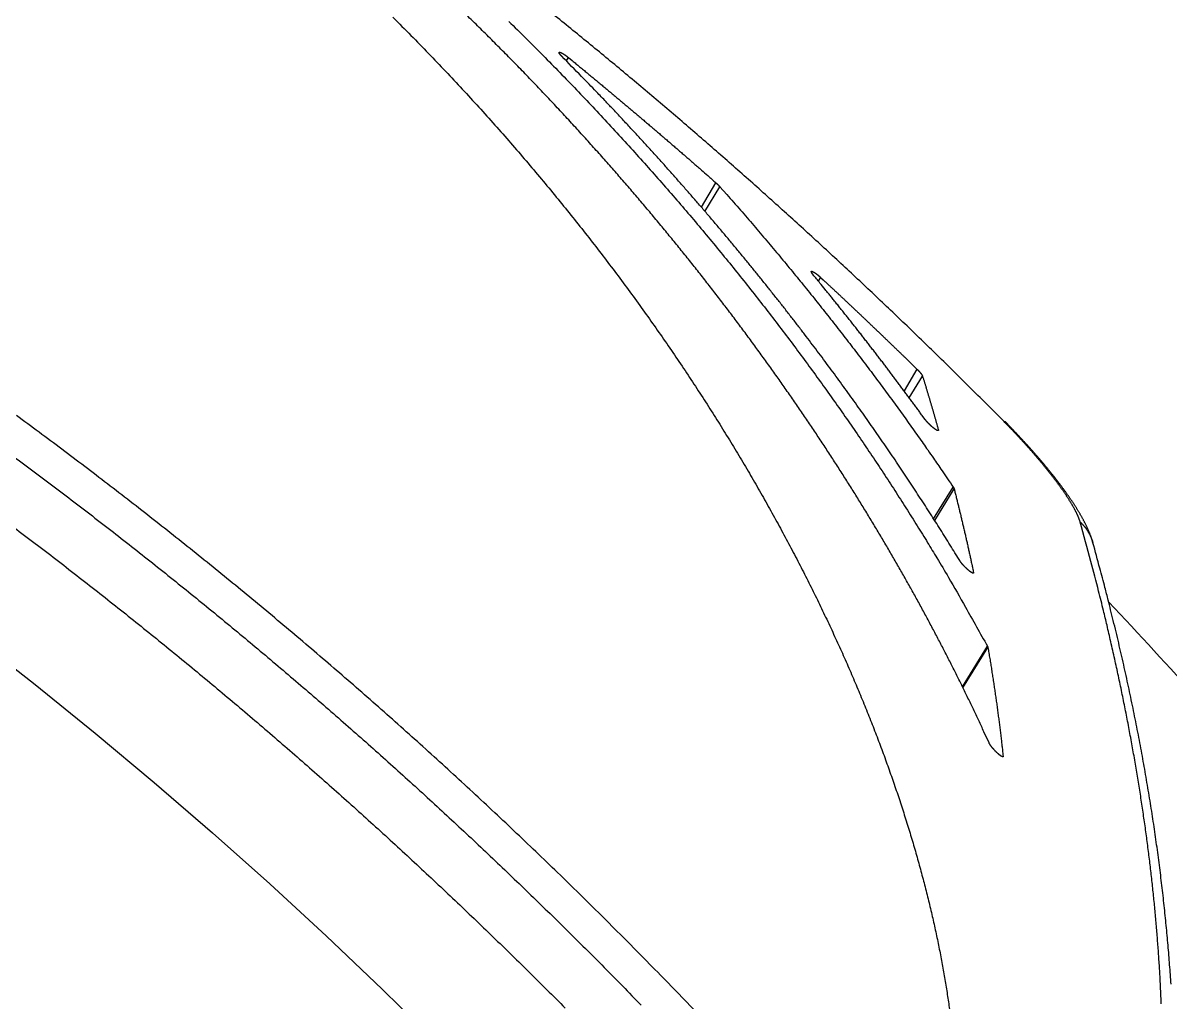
# Model space of a CAD drawing. Extents: x 527 to 614, y 487 to 635.
# Drawn here: x 549.319 to 553.939, y 521.311 to 525.257 of the extents above; entities that cross this region are included whole.
import ezdxf

# ---------------------------------------------------------------- set-up
doc = ezdxf.new("R2010")
doc.units = 0
doc.header["$MEASUREMENT"] = 0
doc.layers.add('1', color=4, linetype='Continuous')
doc.layers.add('204', color=7, linetype='Continuous')

# ---------------------------------------------------------------- blocks, each defined once
blk = doc.blocks.new('69')
at = {"layer": '204', "color": 4, "linetype": 'Continuous'}
for p, q in [((4.3073, 1.0157), (4.3155, 1.0294)), ((4.8511, 0.4264), (4.9098, 0.5247)), ((4.8654, 0.4098), (4.9259, 0.5089)), ((5.3223, 0.1286), (5.3312, 0.1435)), ((5.7193, -0.2261), (5.6671, -0.3133)), ((5.6879, -0.3414), (5.7418, -0.2543)), ((5.8036, -0.4739), (5.8055, -0.4709)), ((5.7865, -0.8292), (5.8651, -0.7012)), ((5.7906, -0.8356), (5.869, -0.7087)), ((5.9457, -1.0486), (5.9473, -1.046)), ((5.9025, -1.5057), (6.003, -1.3426)), ((5.9045, -1.5098), (6.005, -1.3474))]:
    blk.add_line(p, q, dxfattribs=at)
for points in [[(6.07, -0.4377), (6.0055, -0.3728, 0.001052), (5.9408, -0.3081, 0.001052), (5.8758, -0.2437, 0.001052), (5.8106, -0.1795, 0.001052), (5.7451, -0.1157, 0.001052), (5.6792, -0.0521, 0.001052), (5.6132, 0.0112, 0.001052), (5.5468, 0.0743, 0.001052), (5.4802, 0.1371, 0.001052), (5.4133, 0.1996, 0.001052), (5.3461, 0.2618, 0.001052), (5.2786, 0.3237, 0.001052), (5.2109, 0.3854, 0.001052), (5.143, 0.4468, 0.001053), (5.0747, 0.5079, 0.001053), (5.0062, 0.5687, 0.001053), (4.9375, 0.6292, 0.001053), (4.8684, 0.6894, 0.001054), (4.7991, 0.7494, 0.001054), (4.7296, 0.809, 0.001054), (4.6598, 0.8684, 0.001055), (4.5898, 0.9275, 0.001055), (4.5194, 0.9863, 0.001055), (4.4489, 1.0447, 0.001056), (4.3781, 1.1029, 0.001056), (4.307, 1.1608, 0.001057), (4.2357, 1.2184, 0.001057)], [(3.6086, 1.1917, -0.002636), (3.6812, 1.1187, -0.002594), (3.7518, 1.0462, -0.002586), (3.8207, 0.9741, -0.002545), (3.888, 0.9021, -0.002526), (3.9541, 0.8299, -0.002521), (4.0189, 0.7577, -0.002517), (4.0827, 0.6852, -0.002515), (4.1451, 0.6127, -0.002519), (4.2064, 0.5401, -0.002513), (4.2665, 0.4675, -0.002514), (4.3255, 0.3947, -0.002511), (4.3832, 0.322, -0.002514), (4.4398, 0.2492, -0.002511), (4.4951, 0.1765, -0.002514), (4.5494, 0.1037, -0.002512), (4.6024, 0.031, -0.002517), (4.6543, -0.0417, -0.002516), (4.7051, -0.1142, -0.002521), (4.7547, -0.1867, -0.002521), (4.8031, -0.2591, -0.002528), (4.8504, -0.3314, -0.002529), (4.8966, -0.4035, -0.002537), (4.9417, -0.4754, -0.002539), (4.9856, -0.5472, -0.002549), (5.0284, -0.6188, -0.002553), (5.0701, -0.6902, -0.002564), (5.1106, -0.7613, -0.002569), (5.1501, -0.8322, -0.002583), (5.1884, -0.9028, -0.00259), (5.2257, -0.9732, -0.002605), (5.2619, -1.0432, -0.002614), (5.2969, -1.1129, -0.002632), (5.3309, -1.1823, -0.002645), (5.3638, -1.2514, -0.002664), (5.3956, -1.32, -0.002676), (5.4264, -1.3883, -0.002703), (5.4561, -1.4562, -0.002724), (5.4847, -1.5237, -0.002758), (5.5124, -1.591, -0.002792), (5.5391, -1.6581, -0.002821), (5.5648, -1.7249, -0.00285), (5.5896, -1.7915, -0.002886), (5.6133, -1.8579, -0.002919), (5.6361, -1.9239, -0.002958), (5.6579, -1.9896, -0.002998), (5.6787, -2.055, -0.003043), (5.6986, -2.12, -0.003088), (5.7174, -2.1846, -0.00314), (5.7352, -2.2488, -0.003191), (5.752, -2.3127, -0.00325), (5.7679, -2.376, -0.003308), (5.7827, -2.439, -0.003374), (5.7965, -2.5014, -0.00344), (5.8092, -2.5634, -0.003514), (5.821, -2.6248, -0.003589), (5.8318, -2.6857, -0.003672), (5.8415, -2.7461, -0.003757), (5.8502, -2.8058, -0.00385)], [(6.0098, -1.7325), (5.9891, -1.6874, 0.001561), (5.9681, -1.6422, 0.001539), (5.9467, -1.5969, 0.001526), (5.9248, -1.5514, 0.001527), (5.9026, -1.5058, 0.001523), (5.88, -1.4602, 0.001519), (5.8569, -1.4144, 0.001513), (5.8335, -1.3685, 0.00151), (5.8096, -1.3225, 0.001506), (5.7854, -1.2764, 0.001503), (5.7607, -1.2302, 0.001498), (5.7357, -1.1839, 0.001496), (5.7102, -1.1375, 0.001492), (5.6843, -1.0911, 0.00149), (5.658, -1.0446, 0.001486), (5.6313, -0.998, 0.001485), (5.6042, -0.9513, 0.001481), (5.5766, -0.9045, 0.00148), (5.5487, -0.8577, 0.001477), (5.5203, -0.8108, 0.001476), (5.4915, -0.7639, 0.001473), (5.4624, -0.7169, 0.001472), (5.4327, -0.6699, 0.001469), (5.4027, -0.6228, 0.001469), (5.3722, -0.5757, 0.001466), (5.3414, -0.5285, 0.001466), (5.3101, -0.4813, 0.001463), (5.2783, -0.434, 0.001463), (5.2462, -0.3868, 0.001461), (5.2136, -0.3395, 0.001461), (5.1806, -0.2921, 0.001459), (5.1472, -0.2448, 0.00146), (5.1133, -0.1974, 0.001458), (5.079, -0.1501, 0.001458), (5.0443, -0.1027, 0.001457), (5.0091, -0.0553, 0.001458), (4.9735, -0.0079, 0.001456), (4.9375, 0.0395, 0.001456), (4.9011, 0.0868, 0.001456), (4.8642, 0.1342, 0.001457), (4.8268, 0.1816, 0.001455), (4.7891, 0.2289, 0.001453), (4.7509, 0.2762, 0.001457), (4.7121, 0.3236, 0.001459), (4.6727, 0.3712, 0.001457), (4.6327, 0.4191, 0.001471), (4.592, 0.4671, 0.001478), (4.5506, 0.5154, 0.001488), (4.5085, 0.5639, 0.001494), (4.4658, 0.6125, 0.001505), (4.4224, 0.6613, 0.00151), (4.3783, 0.7103, 0.001521), (4.3335, 0.7595, 0.001526), (4.288, 0.8088, 0.001537), (4.2418, 0.8582, 0.001542), (4.1949, 0.9078, 0.001552), (4.1473, 0.9575, 0.001557), (4.099, 1.0073, 0.001567), (4.0499, 1.0572, 0.001572), (4.0001, 1.1073, 0.001583), (3.9496, 1.1574, 0.001588), (3.8984, 1.2076, 0.001599)], [(4.0749, 1.1753, -0.002071), (4.1446, 1.1067, -0.002068), (4.2133, 1.0379, -0.002067), (4.2811, 0.9688, -0.002068), (4.348, 0.8997, -0.002064), (4.4138, 0.8303, -0.002064), (4.4788, 0.7608, -0.002061), (4.5428, 0.6911, -0.002061), (4.6059, 0.6213, -0.002058), (4.668, 0.5514, -0.002059), (4.7293, 0.4814, -0.002056), (4.7895, 0.4113, -0.002057), (4.8489, 0.3411, -0.002054), (4.9073, 0.2708, -0.002055), (4.9649, 0.2004, -0.002053), (5.0215, 0.13, -0.002055), (5.0772, 0.0596, -0.002053), (5.1319, -0.0109, -0.002054), (5.1858, -0.0815, -0.002052), (5.2387, -0.152, -0.002056), (5.2908, -0.2225, -0.002058), (5.342, -0.2931, -0.002056), (5.3922, -0.3636, -0.002043), (5.4416, -0.434, -0.002063), (5.4901, -0.5045, -0.002102), (5.5377, -0.575, -0.00205), (5.5843, -0.6452, -0.001922), (5.6298, -0.7149, -0.002113), (5.6751, -0.7856, -0.002505), (5.7203, -0.8579, -0.00193), (5.7623, -0.9256, -0.000709), (5.7998, -0.9869, -0.002686), (5.846, -1.0652, -0.004642), (5.9146, -1.1854, -0.002318), (6.003, -1.3426, -0.001248)], [(4.2885, 1.0347), (4.2879, 1.0353, -0.001613), (4.2873, 1.036, -0.001678), (4.2867, 1.0366, -0.001743), (4.2862, 1.0372, -0.001807), (4.2856, 1.0378, -0.001882), (4.2851, 1.0384, -0.001962), (4.2846, 1.0389, -0.002054), (4.284, 1.0395, -0.002151), (4.2836, 1.0401, -0.002263), (4.2831, 1.0406, -0.002382), (4.2826, 1.0411, -0.00252), (4.2822, 1.0417, -0.002669), (4.2818, 1.0422, -0.00284), (4.2814, 1.0427, -0.003026), (4.281, 1.0432, -0.003243), (4.2807, 1.0437, -0.00348), (4.2803, 1.0441, -0.003757), (4.28, 1.0446, -0.00406), (4.2797, 1.045, -0.004424), (4.2794, 1.0455, -0.00483), (4.2792, 1.0459, -0.0053), (4.2789, 1.0463, -0.005839), (4.2787, 1.0467, -0.006489), (4.2785, 1.0471, -0.007198), (4.2784, 1.0474, -0.00808), (4.2782, 1.0478, -0.009067), (4.2781, 1.0481, -0.010292), (4.278, 1.0484, -0.011698), (4.2779, 1.0487, -0.013452), (4.2778, 1.049, -0.015458), (4.2778, 1.0492, -0.017945), (4.2778, 1.0495, -0.020749), (4.2778, 1.0497, -0.024094), (4.2778, 1.0499, -0.027626), (4.2778, 1.0501, -0.031386), (4.2779, 1.0503, -0.034679), (4.278, 1.0505, -0.037153), (4.2781, 1.0506, -0.03812), (4.2782, 1.0507, -0.037428), (4.2784, 1.0508, -0.035324), (4.2786, 1.0509, -0.031884), (4.2788, 1.051, -0.028217), (4.279, 1.0511, -0.024535), (4.2792, 1.0511, -0.021186), (4.2795, 1.0511, -0.018181), (4.2798, 1.0511, -0.015728), (4.2801, 1.0511, -0.013588), (4.2804, 1.0511, -0.011857), (4.2808, 1.051, -0.010362), (4.2811, 1.0509, -0.009155), (4.2815, 1.0509, -0.008105), (4.2819, 1.0508, -0.00725), (4.2823, 1.0506, -0.006497), (4.2827, 1.0505, -0.005878), (4.2832, 1.0503, -0.005327), (4.2837, 1.0502, -0.00487), (4.2842, 1.05, -0.004457), (4.2847, 1.0498, -0.004112), (4.2852, 1.0496, -0.003797), (4.2857, 1.0493, -0.003531), (4.2863, 1.0491, -0.003286), (4.2868, 1.0488, -0.003078), (4.2874, 1.0485, -0.002884), (4.288, 1.0482, -0.002719), (4.2886, 1.0479, -0.002564), (4.2893, 1.0476, -0.002432), (4.2899, 1.0472, -0.002306), (4.2906, 1.0469, -0.002197), (4.2913, 1.0465, -0.002096), (4.2919, 1.0461, -0.002011), (4.2927, 1.0457, -0.001917), (4.2934, 1.0452, -0.001838), (4.2941, 1.0448, -0.00177), (4.2948, 1.0444, -0.0017), (4.2956, 1.0439, -0.001636), (4.2963, 1.0434, -0.001581), (4.2971, 1.0429, -0.00153), (4.2978, 1.0424, -0.001483), (4.2986, 1.0419, -0.001439), (4.2994, 1.0414, -0.0014), (4.3001, 1.0409, -0.001364), (4.3009, 1.0404, -0.001331), (4.3017, 1.0398, -0.001302), (4.3025, 1.0393, -0.001277), (4.3033, 1.0387, -0.001249), (4.3041, 1.0381, -0.00122), (4.3049, 1.0376, -0.001211), (4.3057, 1.037, -0.001218), (4.3065, 1.0364, -0.001167), (4.3074, 1.0358, -0.001078), (4.3082, 1.0352, -0.001178), (4.309, 1.0345, -0.001393), (4.3098, 1.0339, -0.001047), (4.3106, 1.0333, -0.000353), (4.3113, 1.0327, -0.001472), (4.3122, 1.032, -0.002523), (4.3137, 1.0309, -0.001226), (4.3155, 1.0294, -0.000646)], [(5.8914, -0.9976), (5.8724, -0.9665, 0.000919), (5.8531, -0.9353, 0.000902), (5.8336, -0.9039, 0.000897), (5.8139, -0.8724, 0.000906), (5.7939, -0.8408, 0.00091), (5.7737, -0.8091, 0.000912), (5.7532, -0.7773, 0.000913), (5.7325, -0.7454, 0.000917), (5.7116, -0.7133, 0.000919), (5.6904, -0.6812, 0.000922), (5.669, -0.6489, 0.000923), (5.6474, -0.6165, 0.000927), (5.6255, -0.5841, 0.000928), (5.6033, -0.5515, 0.000932), (5.5809, -0.5188, 0.000933), (5.5583, -0.486, 0.000936), (5.5354, -0.4532, 0.000937), (5.5123, -0.4202, 0.000941), (5.4889, -0.3872, 0.000942), (5.4652, -0.354, 0.000945), (5.4413, -0.3208, 0.000946), (5.4171, -0.2874, 0.000949), (5.3927, -0.254, 0.00095), (5.368, -0.2205, 0.000953), (5.3431, -0.1869, 0.000954), (5.3179, -0.1532, 0.000957), (5.2924, -0.1195, 0.000958), (5.2667, -0.0857, 0.000961), (5.2407, -0.0517, 0.000962), (5.2144, -0.0178, 0.000965), (5.1878, 0.0163, 0.000966), (5.161, 0.0504, 0.000969), (5.1339, 0.0847, 0.000969), (5.1066, 0.1189, 0.000972), (5.0789, 0.1533, 0.000973), (5.051, 0.1877, 0.000975), (5.0228, 0.2222, 0.000977), (4.9943, 0.2568, 0.000983), (4.9655, 0.2914, 0.000985), (4.9364, 0.3262, 0.00099), (4.907, 0.361, 0.000992), (4.8773, 0.3959, 0.000996), (4.8473, 0.4308, 0.000999), (4.817, 0.4659, 0.001005), (4.7863, 0.501, 0.001004), (4.7554, 0.5362, 0.001002), (4.7242, 0.5714, 0.001013), (4.6926, 0.6067, 0.001039), (4.6606, 0.6422, 0.001009), (4.6285, 0.6775, 0.000942), (4.5962, 0.7127, 0.001049), (4.5631, 0.7486, 0.001264), (4.5288, 0.7853, 0.000948), (4.4964, 0.8198, 0.000301), (4.467, 0.8511, 0.001365), (4.4285, 0.8913, 0.00236), (4.3681, 0.9534, 0.001137), (4.2885, 1.0347, 0.000594)], [(4.3155, 1.0294), (4.3306, 1.017, -0.000226), (4.3457, 1.0047, -0.000226), (4.3607, 0.9923, -0.000226), (4.3758, 0.9799, -0.000226), (4.3908, 0.9675, -0.000226), (4.4058, 0.955, -0.000226), (4.4209, 0.9426, -0.000226), (4.4359, 0.9302, -0.000226), (4.4509, 0.9177, -0.000226), (4.4658, 0.9052, -0.000226), (4.4808, 0.8927, -0.000226), (4.4958, 0.8802, -0.000226), (4.5107, 0.8677, -0.000226), (4.5256, 0.8552, -0.000226), (4.5406, 0.8426, -0.000226), (4.5555, 0.8301, -0.000226), (4.5704, 0.8175, -0.000226), (4.5853, 0.8049, -0.000226), (4.6001, 0.7923, -0.000226), (4.615, 0.7797, -0.000226), (4.6299, 0.7671, -0.000226), (4.6447, 0.7544, -0.000226), (4.6595, 0.7418, -0.000226), (4.6743, 0.7291, -0.000227), (4.6891, 0.7165, -0.000226), (4.7039, 0.7038, -0.000225), (4.7187, 0.6911, -0.000226), (4.7335, 0.6783, -0.000231), (4.7483, 0.6656, -0.000224), (4.763, 0.6529, -0.00021), (4.7776, 0.6402, -0.000231), (4.7925, 0.6273, -0.000276), (4.8076, 0.6142, -0.000209), (4.8219, 0.6018, -0.000072), (4.8347, 0.5906, -0.000295), (4.8512, 0.5761, -0.000508), (4.8766, 0.5539, -0.000248), (4.9098, 0.5247, -0.000132)], [(5.7895, -3.8929), (5.6254, -3.6981, 0.002969), (5.4598, -3.5062, 0.003016), (5.2927, -3.3172, 0.003026), (5.124, -3.1311, 0.002993), (4.954, -2.9479, 0.002976), (4.7826, -2.7676, 0.002963), (4.6099, -2.5903, 0.002953), (4.436, -2.4158, 0.002934), (4.261, -2.2443, 0.002923), (4.0848, -2.0757, 0.002905), (3.9076, -1.9101, 0.002893), (3.7294, -1.7473, 0.002874), (3.5502, -1.5874, 0.002864), (3.3702, -1.4304, 0.00285), (3.1894, -1.2763, 0.002832), (3.0079, -1.1251, 0.002798), (2.8257, -0.9769, 0.002808), (2.6426, -0.8313, 0.00284), (2.4587, -0.6884, 0.002755), (2.275, -0.5488, 0.00257), (2.0919, -0.4128, 0.002801)], [(2.0353, -0.5445, -0.001284), (2.1212, -0.6081, -0.001284), (2.2067, -0.6721, -0.001283), (2.292, -0.7366, -0.001283), (2.3768, -0.8015, -0.001283), (2.4614, -0.8668, -0.001283), (2.5456, -0.9326, -0.001283), (2.6295, -0.9988, -0.001283), (2.713, -1.0655, -0.001282), (2.7962, -1.1325, -0.001282), (2.879, -1.2, -0.001282), (2.9615, -1.2679, -0.001283), (3.0436, -1.3363, -0.001283), (3.1254, -1.4051, -0.001283), (3.2068, -1.4742, -0.001283), (3.2879, -1.5438, -0.001283), (3.3686, -1.6139, -0.001283), (3.4489, -1.6843, -0.001283), (3.5289, -1.7551, -0.001283), (3.6085, -1.8264, -0.001283), (3.6877, -1.898, -0.001282), (3.7665, -1.9701, -0.001282), (3.845, -2.0426, -0.001282), (3.9231, -2.1154, -0.001282), (4.0008, -2.1887, -0.001282), (4.0781, -2.2624, -0.001282), (4.1551, -2.3364, -0.001282), (4.2317, -2.4109, -0.001282), (4.3078, -2.4857, -0.001282), (4.3836, -2.5609, -0.001282), (4.459, -2.6366, -0.001282), (4.534, -2.7126, -0.001282), (4.6086, -2.789, -0.001282)], [(4.9098, 0.5247), (4.9103, 0.5243, -0.000656), (4.9107, 0.5239, -0.00066), (4.9112, 0.5235, -0.000662), (4.9116, 0.5231, -0.000662), (4.9121, 0.5227, -0.000663), (4.9125, 0.5223, -0.000665), (4.913, 0.5219, -0.000668), (4.9134, 0.5215, -0.00067), (4.9139, 0.5211, -0.000673), (4.9143, 0.5206, -0.000676), (4.9147, 0.5202, -0.000679), (4.9152, 0.5198, -0.000683), (4.9156, 0.5194, -0.000687), (4.916, 0.519, -0.000692), (4.9165, 0.5186, -0.000697), (4.9169, 0.5182, -0.000702), (4.9173, 0.5178, -0.000708), (4.9177, 0.5174, -0.000714), (4.9181, 0.517, -0.000721), (4.9185, 0.5166, -0.000728), (4.9189, 0.5162, -0.000736), (4.9193, 0.5158, -0.000744), (4.9197, 0.5154, -0.000753), (4.9201, 0.515, -0.000763), (4.9205, 0.5146, -0.000771), (4.9209, 0.5142, -0.000777), (4.9213, 0.5138, -0.000794), (4.9217, 0.5134, -0.000822), (4.9221, 0.5131, -0.000811), (4.9224, 0.5127, -0.000768), (4.9228, 0.5123, -0.000862), (4.9232, 0.5119, -0.001048), (4.9235, 0.5115, -0.00081), (4.9239, 0.5111, -0.000278), (4.9242, 0.5108, -0.00117), (4.9246, 0.5104, -0.002092), (4.9252, 0.5097, -0.001056), (4.9259, 0.5089, -0.000567)], [(4.9259, 0.5089), (4.9535, 0.4776, -0.000838), (4.9809, 0.4464, -0.000849), (5.0081, 0.4152, -0.000852), (5.035, 0.384, -0.000847), (5.0617, 0.3529, -0.000845), (5.0882, 0.3219, -0.000844), (5.1145, 0.2908, -0.000844), (5.1405, 0.2599, -0.000841), (5.1664, 0.2289, -0.000841), (5.192, 0.1981, -0.000838), (5.2174, 0.1672, -0.000838), (5.2426, 0.1364, -0.000835), (5.2676, 0.1057, -0.000835), (5.2924, 0.075, -0.000832), (5.3169, 0.0444, -0.000831), (5.3413, 0.0138, -0.000829), (5.3654, -0.0167, -0.000828), (5.3893, -0.0472, -0.000826), (5.413, -0.0776, -0.000825), (5.4366, -0.1079, -0.000822), (5.4599, -0.1382, -0.000821), (5.483, -0.1684, -0.000818), (5.5059, -0.1986, -0.000817), (5.5286, -0.2287, -0.000816), (5.5511, -0.2588, -0.000813), (5.5734, -0.2887, -0.000806), (5.5955, -0.3186, -0.000811), (5.6174, -0.3485, -0.000824), (5.6391, -0.3784, -0.0008), (5.6606, -0.408, -0.000748), (5.6818, -0.4374, -0.000819), (5.703, -0.4672, -0.000966), (5.7246, -0.4977, -0.000741), (5.7447, -0.5262, -0.000272), (5.7628, -0.5519, -0.001025), (5.7856, -0.5848, -0.001754), (5.8202, -0.6353, -0.000869), (5.8651, -0.7012, -0.000466)], [(2.0721, -0.8562, -0.001283), (2.1565, -0.92, -0.001283), (2.2406, -0.9843, -0.001282), (2.3244, -1.049, -0.001282), (2.4078, -1.1142, -0.001282), (2.4908, -1.1797, -0.001282), (2.5736, -1.2457, -0.001282), (2.6559, -1.3121, -0.001282), (2.738, -1.379, -0.001282), (2.8197, -1.4462, -0.001282), (2.901, -1.5139, -0.001282), (2.982, -1.582, -0.001282), (3.0626, -1.6505, -0.001282), (3.1429, -1.7194, -0.001282), (3.2228, -1.7888, -0.001283), (3.3024, -1.8585, -0.001283), (3.3816, -1.9287, -0.001282), (3.4604, -1.9992, -0.001282), (3.5389, -2.0702, -0.001282), (3.617, -2.1416, -0.001282), (3.6947, -2.2133, -0.001281), (3.7721, -2.2855, -0.001281), (3.849, -2.358, -0.001281), (3.9256, -2.431, -0.001281), (4.0019, -2.5043, -0.001281), (4.0777, -2.578, -0.001281), (4.1532, -2.6522, -0.001281), (4.2282, -2.7267, -0.001281), (4.3029, -2.8015, -0.001282)], [(5.3011, 0.1544), (5.3006, 0.155, -0.001859), (5.3001, 0.1556, -0.001947), (5.2996, 0.1562, -0.002042), (5.2992, 0.1568, -0.002139), (5.2988, 0.1573, -0.002253), (5.2983, 0.1579, -0.002374), (5.2979, 0.1584, -0.002513), (5.2976, 0.1589, -0.002663), (5.2972, 0.1595, -0.002836), (5.2969, 0.16, -0.003023), (5.2965, 0.1605, -0.00324), (5.2962, 0.1609, -0.003477), (5.2959, 0.1614, -0.003755), (5.2957, 0.1619, -0.00406), (5.2954, 0.1623, -0.00442), (5.2952, 0.1627, -0.00482), (5.2949, 0.1631, -0.005295), (5.2947, 0.1635, -0.005826), (5.2946, 0.1639, -0.006472), (5.2944, 0.1643, -0.007206), (5.2943, 0.1647, -0.008078), (5.2941, 0.165, -0.009094), (5.294, 0.1653, -0.010339), (5.294, 0.1656, -0.011726), (5.2939, 0.1659, -0.013469), (5.2938, 0.1662, -0.015434), (5.2938, 0.1664, -0.017861), (5.2938, 0.1667, -0.020584), (5.2938, 0.1669, -0.023819), (5.2939, 0.1671, -0.0272), (5.2939, 0.1673, -0.030787), (5.294, 0.1675, -0.033907), (5.2941, 0.1676, -0.03628), (5.2942, 0.1677, -0.037246), (5.2944, 0.1679, -0.036644), (5.2945, 0.168, -0.034674), (5.2947, 0.168, -0.031576), (5.2949, 0.1681, -0.02815), (5.2951, 0.1681, -0.024616), (5.2953, 0.1682, -0.021498), (5.2956, 0.1682, -0.018361), (5.2959, 0.1682, -0.015737), (5.2961, 0.1681, -0.013635), (5.2965, 0.1681, -0.011928), (5.2968, 0.168, -0.010453), (5.2971, 0.1679, -0.009254), (5.2975, 0.1679, -0.008208), (5.2978, 0.1677, -0.007344), (5.2982, 0.1676, -0.006586), (5.2986, 0.1675, -0.005956), (5.299, 0.1673, -0.005397), (5.2995, 0.1671, -0.004928), (5.2999, 0.1669, -0.004507), (5.3004, 0.1667, -0.004151), (5.3008, 0.1665, -0.003829), (5.3013, 0.1662, -0.003553), (5.3018, 0.166, -0.003302), (5.3023, 0.1657, -0.003085), (5.3029, 0.1654, -0.002887), (5.3034, 0.1651, -0.002714), (5.3039, 0.1648, -0.002555), (5.3045, 0.1645, -0.002416), (5.3051, 0.1641, -0.002287), (5.3057, 0.1638, -0.002174), (5.3062, 0.1634, -0.002068), (5.3068, 0.163, -0.001975), (5.3075, 0.1626, -0.001888), (5.3081, 0.1622, -0.001811), (5.3087, 0.1618, -0.001738), (5.3094, 0.1613, -0.001675), (5.31, 0.1609, -0.001614), (5.3107, 0.1604, -0.001561), (5.3113, 0.1599, -0.001509), (5.312, 0.1595, -0.001465), (5.3127, 0.159, -0.001422), (5.3134, 0.1584, -0.001385), (5.3141, 0.1579, -0.001348), (5.3148, 0.1574, -0.001317), (5.3155, 0.1568, -0.001286), (5.3162, 0.1563, -0.001261), (5.317, 0.1557, -0.001235), (5.3177, 0.1552, -0.001212), (5.3184, 0.1546, -0.001192), (5.3192, 0.154, -0.001178), (5.3199, 0.1534, -0.001158), (5.3207, 0.1527, -0.001142), (5.3214, 0.1521, -0.001143), (5.3222, 0.1515, -0.001151), (5.3229, 0.1509, -0.001106), (5.3237, 0.1502, -0.001025), (5.3244, 0.1496, -0.001125), (5.3252, 0.1489, -0.001334), (5.326, 0.1482, -0.001006), (5.3267, 0.1476, -0.00034), (5.3274, 0.147, -0.001419), (5.3282, 0.1463, -0.002446), (5.3295, 0.1451, -0.001194), (5.3312, 0.1435, -0.000631)], [(5.751, -0.4276), (5.7406, -0.4133, 0.000379), (5.7302, -0.399, 0.000377), (5.7198, -0.3847, 0.000376), (5.7093, -0.3704, 0.000377), (5.6987, -0.356, 0.000378), (5.6881, -0.3417, 0.000378), (5.6775, -0.3273, 0.000378), (5.6668, -0.3129, 0.000379), (5.6561, -0.2985, 0.000379), (5.6453, -0.2841, 0.00038), (5.6345, -0.2697, 0.00038), (5.6237, -0.2552, 0.000381), (5.6128, -0.2407, 0.000381), (5.6018, -0.2263, 0.000382), (5.5908, -0.2118, 0.000382), (5.5798, -0.1973, 0.000383), (5.5687, -0.1828, 0.000383), (5.5576, -0.1682, 0.000383), (5.5464, -0.1537, 0.000384), (5.5352, -0.1392, 0.000384), (5.5239, -0.1246, 0.000385), (5.5126, -0.11, 0.000385), (5.5012, -0.0954, 0.000385), (5.4898, -0.0808, 0.000387), (5.4784, -0.0662, 0.000386), (5.4669, -0.0516, 0.000384), (5.4554, -0.0369, 0.000388), (5.4438, -0.0223, 0.000396), (5.4321, -0.0076, 0.000385), (5.4205, 0.0071, 0.000359), (5.4088, 0.0216, 0.000398), (5.397, 0.0364, 0.000476), (5.3847, 0.0516, 0.00036), (5.3733, 0.0659, 0.00012), (5.3629, 0.0788, 0.000512), (5.3494, 0.0953, 0.000882), (5.3285, 0.1209, 0.000429), (5.3011, 0.1544, 0.000226)], [(5.3312, 0.1435), (5.341, 0.1344, -0.000165), (5.3508, 0.1253, -0.000165), (5.3607, 0.1162, -0.000165), (5.3705, 0.107, -0.000165), (5.3803, 0.0979, -0.000165), (5.3901, 0.0887, -0.000165), (5.3999, 0.0796, -0.000165), (5.4096, 0.0704, -0.000165), (5.4194, 0.0612, -0.000165), (5.4292, 0.052, -0.000165), (5.4389, 0.0429, -0.000165), (5.4487, 0.0337, -0.000165), (5.4585, 0.0245, -0.000165), (5.4682, 0.0153, -0.000165), (5.4779, 0.0061, -0.000165), (5.4877, -0.0031, -0.000165), (5.4974, -0.0124, -0.000165), (5.5071, -0.0216, -0.000165), (5.5168, -0.0308, -0.000165), (5.5265, -0.0401, -0.000165), (5.5362, -0.0493, -0.000165), (5.5459, -0.0586, -0.000165), (5.5556, -0.0678, -0.000165), (5.5653, -0.0771, -0.000165), (5.575, -0.0864, -0.000165), (5.5846, -0.0956, -0.000164), (5.5943, -0.1049, -0.000165), (5.6039, -0.1142, -0.000168), (5.6136, -0.1235, -0.000163), (5.6232, -0.1328, -0.000153), (5.6328, -0.142, -0.000168), (5.6425, -0.1514, -0.000201), (5.6524, -0.161, -0.000152), (5.6617, -0.1701, -0.000052), (5.6701, -0.1782, -0.000215), (5.6809, -0.1887, -0.000369), (5.6975, -0.2049, -0.000181), (5.7193, -0.2261, -0.000096)], [(5.7193, -0.2261), (5.7199, -0.2267, -0.000832), (5.7204, -0.2273, -0.000838), (5.721, -0.2278, -0.000843), (5.7216, -0.2284, -0.000846), (5.7221, -0.229, -0.000852), (5.7227, -0.2295, -0.000858), (5.7232, -0.2301, -0.000865), (5.7238, -0.2306, -0.000872), (5.7243, -0.2312, -0.000881), (5.7249, -0.2318, -0.00089), (5.7254, -0.2323, -0.000901), (5.7259, -0.2329, -0.000912), (5.7264, -0.2335, -0.000924), (5.7269, -0.234, -0.000937), (5.7275, -0.2346, -0.000952), (5.728, -0.2351, -0.000967), (5.7285, -0.2357, -0.000984), (5.729, -0.2362, -0.001002), (5.7294, -0.2368, -0.001022), (5.7299, -0.2373, -0.001042), (5.7304, -0.2378, -0.001065), (5.7309, -0.2384, -0.001089), (5.7313, -0.2389, -0.001114), (5.7318, -0.2394, -0.001142), (5.7322, -0.24, -0.001171), (5.7327, -0.2405, -0.001202), (5.7331, -0.241, -0.001236), (5.7335, -0.2415, -0.001273), (5.7339, -0.242, -0.001309), (5.7343, -0.2425, -0.001348), (5.7347, -0.243, -0.001393), (5.7351, -0.2435, -0.001434), (5.7355, -0.244, -0.001482), (5.7359, -0.2445, -0.001532), (5.7362, -0.245, -0.001588), (5.7366, -0.2454, -0.001646), (5.7369, -0.2459, -0.001711), (5.7372, -0.2464, -0.001778), (5.7376, -0.2468, -0.001854), (5.7379, -0.2472, -0.001934), (5.7382, -0.2477, -0.002023), (5.7385, -0.2481, -0.002115), (5.7387, -0.2485, -0.002223), (5.739, -0.2489, -0.002339), (5.7393, -0.2493, -0.00246), (5.7395, -0.2497, -0.002578), (5.7397, -0.2501, -0.002753), (5.74, -0.2505, -0.002977), (5.7402, -0.2509, -0.00308), (5.7404, -0.2512, -0.00305), (5.7406, -0.2516, -0.003592), (5.7407, -0.2519, -0.004629), (5.7409, -0.2522, -0.003808), (5.7411, -0.2526, -0.001341), (5.7412, -0.2528, -0.005881), (5.7414, -0.2532, -0.011863), (5.7415, -0.2537, -0.006691), (5.7418, -0.2543, -0.003786)], [(5.7418, -0.2543), (5.7435, -0.2598, -0.00018), (5.7452, -0.2653, -0.00018), (5.7468, -0.2707, -0.00018), (5.7485, -0.2762, -0.00018), (5.7502, -0.2817, -0.00018), (5.7519, -0.2871, -0.000181), (5.7535, -0.2926, -0.000181), (5.7552, -0.298, -0.000181), (5.7568, -0.3035, -0.000181), (5.7585, -0.3089, -0.000181), (5.7601, -0.3144, -0.000181), (5.7618, -0.3198, -0.000181), (5.7634, -0.3253, -0.000182), (5.765, -0.3307, -0.000182), (5.7666, -0.3361, -0.000182), (5.7683, -0.3416, -0.000182), (5.7699, -0.347, -0.000182), (5.7715, -0.3524, -0.000182), (5.7731, -0.3578, -0.000183), (5.7747, -0.3633, -0.000183), (5.7763, -0.3687, -0.000183), (5.7778, -0.3741, -0.000183), (5.7794, -0.3795, -0.000183), (5.781, -0.3849, -0.000184), (5.7826, -0.3903, -0.000183), (5.7841, -0.3957, -0.000182), (5.7857, -0.4011, -0.000184), (5.7872, -0.4065, -0.000188), (5.7888, -0.4119, -0.000183), (5.7903, -0.4173, -0.000171), (5.7919, -0.4226, -0.000189), (5.7934, -0.428, -0.000225), (5.795, -0.4336, -0.000171), (5.7964, -0.4388, -0.000059), (5.7978, -0.4435, -0.000242), (5.7995, -0.4495, -0.000416), (5.8021, -0.4588, -0.000204), (5.8055, -0.471, -0.000108)], [(5.8055, -0.471), (5.8055, -0.4713, -0.011692), (5.8056, -0.4716, -0.013515), (5.8057, -0.4719, -0.015736), (5.8057, -0.4722, -0.018224), (5.8057, -0.4724, -0.021324), (5.8057, -0.4727, -0.024769), (5.8056, -0.4729, -0.028742), (5.8055, -0.4731, -0.032647), (5.8054, -0.4733, -0.036315), (5.8053, -0.4734, -0.038796), (5.8052, -0.4735, -0.039677), (5.8051, -0.4737, -0.038662), (5.8049, -0.4738, -0.035941), (5.8047, -0.4738, -0.03236), (5.8045, -0.4739, -0.028278), (5.8042, -0.4739, -0.024505), (5.804, -0.4739, -0.020946), (5.8037, -0.4739, -0.018008), (5.8034, -0.4739, -0.015442), (5.8031, -0.4738, -0.013402), (5.8027, -0.4737, -0.011572), (5.8024, -0.4736, -0.010145), (5.802, -0.4735, -0.008914), (5.8016, -0.4734, -0.007882), (5.8012, -0.4732, -0.006997), (5.8007, -0.473, -0.006279), (5.8003, -0.4728, -0.005648), (5.7998, -0.4726, -0.005125), (5.7993, -0.4723, -0.004661), (5.7988, -0.4721, -0.004274), (5.7983, -0.4718, -0.003925), (5.7977, -0.4715, -0.003631), (5.7972, -0.4712, -0.003364), (5.7966, -0.4708, -0.003138), (5.796, -0.4705, -0.002929), (5.7954, -0.4701, -0.00275), (5.7948, -0.4697, -0.002587), (5.7942, -0.4693, -0.002449), (5.7935, -0.4688, -0.002311), (5.7929, -0.4684, -0.002193), (5.7922, -0.4679, -0.002082), (5.7915, -0.4674, -0.00198), (5.7909, -0.4669, -0.001891), (5.7902, -0.4664, -0.001809), (5.7895, -0.4659, -0.001733), (5.7887, -0.4654, -0.001667), (5.788, -0.4648, -0.001605), (5.7873, -0.4643, -0.001549), (5.7866, -0.4637, -0.001497), (5.7858, -0.4631, -0.001451), (5.7851, -0.4625, -0.001408), (5.7843, -0.4619, -0.00137), (5.7836, -0.4612, -0.001335), (5.7828, -0.4606, -0.001303), (5.782, -0.46, -0.001274), (5.7813, -0.4593, -0.001248), (5.7805, -0.4586, -0.001225), (5.7797, -0.458, -0.001204), (5.7789, -0.4573, -0.001185), (5.7781, -0.4566, -0.001169), (5.7774, -0.4559, -0.001154), (5.7766, -0.4552, -0.001142), (5.7758, -0.4545, -0.001132), (5.775, -0.4537, -0.001124), (5.7742, -0.453, -0.001116), (5.7734, -0.4523, -0.001111), (5.7726, -0.4515, -0.001108), (5.7718, -0.4508, -0.001109), (5.771, -0.45, -0.001104), (5.7703, -0.4492, -0.001102), (5.7695, -0.4485, -0.001105), (5.7687, -0.4477, -0.001105), (5.7679, -0.447, -0.001109), (5.7672, -0.4462, -0.001114), (5.7664, -0.4454, -0.001121), (5.7657, -0.4447, -0.001129), (5.765, -0.4439, -0.00114), (5.7642, -0.4431, -0.001151), (5.7635, -0.4424, -0.001165), (5.7628, -0.4416, -0.001181), (5.7621, -0.4409, -0.001199), (5.7614, -0.4401, -0.001218), (5.7607, -0.4394, -0.001242), (5.7601, -0.4387, -0.001269), (5.7594, -0.4379, -0.001294), (5.7587, -0.4372, -0.001316), (5.7581, -0.4365, -0.001361), (5.7575, -0.4357, -0.001427), (5.7569, -0.435, -0.001428), (5.7563, -0.4343, -0.001371), (5.7557, -0.4336, -0.001563), (5.7551, -0.4329, -0.001941), (5.7545, -0.4322, -0.00153), (5.754, -0.4315, -0.00052), (5.7535, -0.4309, -0.002271), (5.7529, -0.4302, -0.004255), (5.7521, -0.4291, -0.002232), (5.751, -0.4276, -0.001218)], [(6.07, -0.4377), (6.0702, -0.4376, -0.003201), (6.0703, -0.4376, -0.003351), (6.0705, -0.4375, -0.003539), (6.0707, -0.4374, -0.00376), (6.0709, -0.4374, -0.004), (6.0711, -0.4373, -0.004247), (6.0713, -0.4373, -0.004526), (6.0714, -0.4372, -0.004823), (6.0716, -0.4372, -0.005155), (6.0718, -0.4372, -0.005509), (6.0719, -0.4371, -0.005903), (6.0721, -0.4371, -0.006321), (6.0722, -0.4371, -0.006797), (6.0724, -0.4371, -0.007313), (6.0725, -0.4371, -0.007856), (6.0727, -0.4371, -0.008394), (6.0728, -0.4371, -0.009129), (6.0729, -0.4371, -0.010039), (6.073, -0.4371, -0.010517), (6.0732, -0.4371, -0.010506), (6.0733, -0.4371, -0.012462), (6.0734, -0.4372, -0.016101), (6.0735, -0.4372, -0.013113), (6.0736, -0.4372, -0.004518), (6.0737, -0.4372, -0.019976), (6.0738, -0.4373, -0.038008), (6.0739, -0.4374, -0.019624), (6.0741, -0.4375, -0.010529)], [(6.3766, -0.8422), (6.376, -0.84, 0.004377), (6.3752, -0.8376, 0.004141), (6.3744, -0.8353, 0.003907), (6.3736, -0.8328, 0.003694), (6.3727, -0.8303, 0.003494), (6.3717, -0.8278, 0.003317), (6.3707, -0.8252, 0.003147), (6.3697, -0.8226, 0.002996), (6.3685, -0.8199, 0.002851), (6.3673, -0.8171, 0.002722), (6.3661, -0.8143, 0.002598), (6.3648, -0.8115, 0.002488), (6.3634, -0.8086, 0.00238), (6.362, -0.8057, 0.002285), (6.3605, -0.8027, 0.002192), (6.359, -0.7996, 0.002109), (6.3574, -0.7966, 0.002028), (6.3558, -0.7934, 0.001955), (6.3541, -0.7903, 0.001884), (6.3523, -0.787, 0.001821), (6.3505, -0.7838, 0.001758), (6.3487, -0.7805, 0.001702), (6.3467, -0.7771, 0.001648), (6.3448, -0.7737, 0.001599), (6.3427, -0.7703, 0.001548), (6.3407, -0.7668, 0.001499), (6.3385, -0.7633, 0.001451), (6.3364, -0.7597, 0.001407), (6.3341, -0.7561, 0.001364), (6.3318, -0.7525, 0.001325), (6.3295, -0.7488, 0.001287), (6.3271, -0.7451, 0.001253), (6.3247, -0.7413, 0.001219), (6.3222, -0.7375, 0.001188), (6.3196, -0.7337, 0.001158), (6.317, -0.7299, 0.00113), (6.3144, -0.726, 0.001103), (6.3117, -0.722, 0.001079), (6.309, -0.7181, 0.001054), (6.3062, -0.7141, 0.001032), (6.3034, -0.71, 0.00101), (6.3005, -0.706, 0.00099), (6.2976, -0.7019, 0.000971), (6.2946, -0.6977, 0.000953), (6.2916, -0.6936, 0.000935), (6.2885, -0.6894, 0.000919), (6.2854, -0.6852, 0.000903), (6.2823, -0.6809, 0.000888), (6.2791, -0.6767, 0.000874), (6.2758, -0.6724, 0.000861), (6.2725, -0.668, 0.000847), (6.2692, -0.6637, 0.000833), (6.2659, -0.6593, 0.000818), (6.2624, -0.6549, 0.000805), (6.259, -0.6505, 0.000792), (6.2555, -0.6461, 0.00078), (6.252, -0.6416, 0.000768), (6.2484, -0.6371, 0.000757), (6.2448, -0.6326, 0.000746), (6.2412, -0.6281, 0.000736), (6.2375, -0.6235, 0.000727), (6.2337, -0.6189, 0.000718), (6.23, -0.6143, 0.000709), (6.2262, -0.6097, 0.000701), (6.2224, -0.6051, 0.000694), (6.2185, -0.6005, 0.000687), (6.2146, -0.5958, 0.00068), (6.2107, -0.5911, 0.000674), (6.2067, -0.5865, 0.000667), (6.2027, -0.5818, 0.000662), (6.1987, -0.5771, 0.000656), (6.1946, -0.5723, 0.000652), (6.1905, -0.5676, 0.000647), (6.1864, -0.5628, 0.000643), (6.1822, -0.5581, 0.000638), (6.178, -0.5533, 0.000634), (6.1738, -0.5486, 0.000628), (6.1695, -0.5438, 0.000623), (6.1653, -0.539, 0.000617), (6.161, -0.5342, 0.000613), (6.1566, -0.5294, 0.000608), (6.1523, -0.5246, 0.000603), (6.1479, -0.5197, 0.0006), (6.1435, -0.5149, 0.000597), (6.139, -0.5101, 0.000592), (6.1346, -0.5053, 0.000585), (6.1301, -0.5004, 0.000588), (6.1256, -0.4956, 0.000597), (6.1211, -0.4908, 0.000577), (6.1165, -0.4859, 0.000537), (6.112, -0.4811, 0.000591), (6.1074, -0.4763, 0.000703), (6.1026, -0.4713, 0.000531), (6.0981, -0.4666, 0.000181), (6.094, -0.4624, 0.000749), (6.0888, -0.457, 0.001286), (6.0806, -0.4486, 0.000626), (6.07, -0.4377, 0.000331)], [(6.4281, -0.9259), (6.4268, -0.9215, 0.003232), (6.4255, -0.9171, 0.003365), (6.4241, -0.9127, 0.003342), (6.4227, -0.9084, 0.003125), (6.4212, -0.9042, 0.002999), (6.4197, -0.9, 0.002922), (6.4182, -0.8958, 0.002827), (6.4166, -0.8917, 0.002681), (6.415, -0.8876, 0.002568), (6.4133, -0.8835, 0.002458), (6.4116, -0.8794, 0.002385), (6.4099, -0.8754, 0.002331), (6.4081, -0.8714, 0.002275), (6.4063, -0.8673, 0.002203), (6.4045, -0.8634, 0.002136), (6.4026, -0.8594, 0.002059), (6.4007, -0.8554, 0.001988), (6.3987, -0.8514, 0.001906), (6.3968, -0.8474, 0.001849), (6.3947, -0.8435, 0.001806), (6.3927, -0.8395, 0.001766), (6.3906, -0.8355, 0.001723), (6.3884, -0.8316, 0.001681), (6.3863, -0.8276, 0.001635), (6.3841, -0.8236, 0.001591), (6.3818, -0.8196, 0.001544), (6.3796, -0.8156, 0.001498), (6.3772, -0.8116, 0.00145), (6.3749, -0.8076, 0.001404), (6.3725, -0.8035, 0.001355), (6.3701, -0.7995, 0.001308), (6.3676, -0.7954, 0.001257), (6.3651, -0.7914, 0.001221), (6.3626, -0.7873, 0.001196), (6.36, -0.7832, 0.001174), (6.3574, -0.779, 0.001154), (6.3547, -0.7749, 0.001134), (6.352, -0.7707, 0.001113), (6.3493, -0.7666, 0.001094), (6.3466, -0.7624, 0.001074), (6.3438, -0.7582, 0.001055), (6.3409, -0.7539, 0.001037), (6.3381, -0.7497, 0.001019), (6.3351, -0.7454, 0.001001), (6.3322, -0.7412, 0.000984), (6.3292, -0.7369, 0.000967), (6.3262, -0.7326, 0.00095), (6.3232, -0.7283, 0.000934), (6.3201, -0.7239, 0.000918), (6.3169, -0.7196, 0.000902), (6.3138, -0.7152, 0.000887), (6.3106, -0.7108, 0.000871), (6.3074, -0.7064, 0.000857), (6.3041, -0.702, 0.000842), (6.3008, -0.6975, 0.000828), (6.2975, -0.6931, 0.000814), (6.2941, -0.6886, 0.0008), (6.2907, -0.6841, 0.000787), (6.2872, -0.6796, 0.000774), (6.2838, -0.6751, 0.000761), (6.2803, -0.6706, 0.000748), (6.2767, -0.666, 0.000737), (6.2731, -0.6615, 0.000726), (6.2695, -0.6569, 0.000717), (6.2659, -0.6523, 0.000708), (6.2622, -0.6477, 0.0007), (6.2585, -0.6431, 0.000691), (6.2548, -0.6384, 0.000684), (6.251, -0.6338, 0.000676), (6.2472, -0.6291, 0.000669), (6.2434, -0.6244, 0.000661), (6.2395, -0.6197, 0.000655), (6.2356, -0.6151, 0.000648), (6.2317, -0.6103, 0.000642), (6.2277, -0.6056, 0.000636), (6.2237, -0.6009, 0.00063), (6.2197, -0.5962, 0.000625), (6.2157, -0.5914, 0.00062), (6.2116, -0.5867, 0.000615), (6.2075, -0.5819, 0.00061), (6.2034, -0.5771, 0.000605), (6.1993, -0.5723, 0.000601), (6.1951, -0.5676, 0.000597), (6.1909, -0.5628, 0.000593), (6.1867, -0.558, 0.000589), (6.1824, -0.5532, 0.000586), (6.1782, -0.5484, 0.000583), (6.1739, -0.5435, 0.000579), (6.1695, -0.5387, 0.000576), (6.1652, -0.5339, 0.000574), (6.1608, -0.5291, 0.000571), (6.1564, -0.5243, 0.000568), (6.152, -0.5194, 0.000567), (6.1476, -0.5146, 0.000566), (6.1432, -0.5098, 0.000562), (6.1387, -0.505, 0.000557), (6.1342, -0.5001, 0.00056), (6.1297, -0.4953, 0.00057), (6.1251, -0.4905, 0.000553), (6.1206, -0.4856, 0.000515), (6.1161, -0.4809, 0.000568), (6.1114, -0.476, 0.000676), (6.1067, -0.471, 0.000512), (6.1022, -0.4664, 0.000173), (6.0981, -0.4621, 0.000723), (6.0929, -0.4567, 0.001243), (6.0848, -0.4484, 0.000606), (6.0741, -0.4375, 0.00032)], [(5.8651, -0.7012), (5.8653, -0.7014, -0.001033), (5.8654, -0.7017, -0.001059), (5.8656, -0.7019, -0.001085), (5.8657, -0.7021, -0.001111), (5.8659, -0.7024, -0.001139), (5.866, -0.7026, -0.001168), (5.8661, -0.7028, -0.001199), (5.8663, -0.703, -0.001231), (5.8664, -0.7033, -0.001265), (5.8666, -0.7035, -0.0013), (5.8667, -0.7037, -0.001338), (5.8668, -0.7039, -0.001377), (5.8669, -0.7041, -0.001419), (5.867, -0.7043, -0.001461), (5.8672, -0.7045, -0.001508), (5.8673, -0.7047, -0.001556), (5.8674, -0.7049, -0.001608), (5.8675, -0.7051, -0.001661), (5.8676, -0.7053, -0.00172), (5.8677, -0.7055, -0.001779), (5.8678, -0.7057, -0.001844), (5.8679, -0.7059, -0.00191), (5.868, -0.706, -0.001985), (5.8681, -0.7062, -0.002064), (5.8682, -0.7064, -0.002143), (5.8682, -0.7066, -0.002214), (5.8683, -0.7067, -0.002327), (5.8684, -0.7069, -0.002475), (5.8685, -0.7071, -0.002513), (5.8685, -0.7072, -0.002443), (5.8686, -0.7074, -0.002818), (5.8687, -0.7076, -0.003537), (5.8687, -0.7077, -0.00283), (5.8688, -0.7079, -0.000989), (5.8688, -0.708, -0.00423), (5.8689, -0.7082, -0.008029), (5.869, -0.7084, -0.004281), (5.869, -0.7087, -0.00236)], [(5.869, -0.7087), (5.8712, -0.7173, -0.000242), (5.8734, -0.7258, -0.000242), (5.8755, -0.7344, -0.000243), (5.8776, -0.7429, -0.000243), (5.8797, -0.7514, -0.000243), (5.8818, -0.76, -0.000243), (5.8839, -0.7685, -0.000244), (5.886, -0.777, -0.000244), (5.8881, -0.7855, -0.000244), (5.8902, -0.794, -0.000245), (5.8922, -0.8025, -0.000245), (5.8943, -0.811, -0.000245), (5.8963, -0.8194, -0.000245), (5.8983, -0.8279, -0.000246), (5.9003, -0.8364, -0.000246), (5.9023, -0.8448, -0.000246), (5.9043, -0.8533, -0.000247), (5.9063, -0.8617, -0.000247), (5.9083, -0.8702, -0.000247), (5.9103, -0.8786, -0.000248), (5.9122, -0.887, -0.000248), (5.9141, -0.8955, -0.000248), (5.9161, -0.9039, -0.000249), (5.918, -0.9123, -0.000249), (5.9199, -0.9207, -0.000249), (5.9218, -0.9291, -0.000248), (5.9237, -0.9375, -0.00025), (5.9256, -0.9459, -0.000256), (5.9275, -0.9543, -0.000249), (5.9293, -0.9626, -0.000233), (5.9311, -0.9709, -0.000257), (5.933, -0.9793, -0.000307), (5.9349, -0.9879, -0.000233), (5.9366, -0.996, -0.00008), (5.9382, -1.0033, -0.000329), (5.9403, -1.0127, -0.000568), (5.9433, -1.0271, -0.000278), (5.9473, -1.046, -0.000148)], [(6.7034, -2.783, 0.002302), (6.7008, -2.7245, 0.002271), (6.6978, -2.6655, 0.002245), (6.6941, -2.606, 0.002216), (6.6899, -2.5461, 0.002191), (6.6851, -2.4857, 0.002164), (6.6798, -2.4249, 0.00214), (6.6739, -2.3636, 0.002114), (6.6674, -2.3019, 0.002092), (6.6604, -2.2398, 0.002068), (6.6528, -2.1772, 0.002047), (6.6446, -2.1142, 0.002024), (6.6358, -2.0508, 0.002003), (6.6265, -1.987, 0.001983), (6.6165, -1.9227, 0.001969), (6.606, -1.858, 0.001944), (6.5949, -1.793, 0.001915), (6.5832, -1.7275, 0.001914), (6.5709, -1.6616, 0.001938), (6.558, -1.5952, 0.001863), (6.5446, -1.5287, 0.001724), (6.5307, -1.4623, 0.001892), (6.5158, -1.3943, 0.002244), (6.5, -1.3244, 0.001676), (6.4847, -1.2584, 0.000551), (6.4706, -1.1987, 0.002363), (6.4511, -1.1211, 0.004007), (6.4193, -1.0006, 0.001917), (6.3766, -0.8422, 0.001002)], [(6.3766, -0.8422), (6.3789, -0.8444, -0.004344), (6.3812, -0.8466, -0.004279), (6.3834, -0.8489, -0.004269), (6.3857, -0.8512, -0.004331), (6.3878, -0.8535, -0.004365), (6.39, -0.8559, -0.004392), (6.3921, -0.8583, -0.004414), (6.3942, -0.8608, -0.004448), (6.3962, -0.8634, -0.004472), (6.3982, -0.866, -0.004503), (6.4002, -0.8686, -0.004524), (6.4021, -0.8713, -0.004551), (6.404, -0.874, -0.004575), (6.4058, -0.8768, -0.004611), (6.4076, -0.8796, -0.004618), (6.4094, -0.8824, -0.004614), (6.411, -0.8853, -0.004673), (6.4127, -0.8882, -0.004795), (6.4143, -0.8912, -0.00467), (6.4158, -0.8942, -0.004372), (6.4173, -0.8972, -0.004853), (6.4187, -0.9003, -0.005824), (6.4201, -0.9035, -0.004411), (6.4214, -0.9065, -0.001476), (6.4226, -0.9093, -0.006282), (6.4239, -0.9129, -0.010862), (6.4257, -0.9185, -0.005292), (6.4281, -0.9259, -0.002789)], [(6.7425, -2.7048, 0.001409), (6.7399, -2.6658, 0.001397), (6.737, -2.6266, 0.001386), (6.7339, -2.5871, 0.001375), (6.7306, -2.5476, 0.001365), (6.7271, -2.5078, 0.001354), (6.7233, -2.4679, 0.001344), (6.7193, -2.4278, 0.001333), (6.7151, -2.3875, 0.001323), (6.7106, -2.3471, 0.001313), (6.7059, -2.3065, 0.001303), (6.7009, -2.2657, 0.001293), (6.6958, -2.2248, 0.001284), (6.6903, -2.1837, 0.001274), (6.6847, -2.1425, 0.001265), (6.6788, -2.101, 0.001256), (6.6727, -2.0595, 0.00125), (6.6663, -2.0177, 0.001243), (6.6597, -1.9758, 0.001237), (6.6529, -1.9338, 0.00123), (6.6458, -1.8916, 0.001225), (6.6385, -1.8492, 0.001219), (6.6309, -1.8067, 0.001214), (6.6231, -1.764, 0.001207), (6.6151, -1.7212, 0.001201), (6.6068, -1.6782, 0.001196), (6.5982, -1.6351, 0.001194), (6.5895, -1.5918, 0.001185), (6.5804, -1.5484, 0.001173), (6.5712, -1.5049, 0.001178), (6.5617, -1.4611, 0.001198), (6.5519, -1.4172, 0.001158), (6.5419, -1.3733, 0.001076), (6.5317, -1.3295, 0.001185), (6.5211, -1.2849, 0.00141), (6.51, -1.2391, 0.00106), (6.4994, -1.196, 0.000353), (6.4897, -1.1569, 0.001498), (6.4766, -1.1065, 0.002558), (6.4558, -1.0284, 0.001235), (6.4281, -0.9259, 0.000649)], [(5.9473, -1.046), (5.9474, -1.0463, -0.014099), (5.9474, -1.0466, -0.016534), (5.9475, -1.0469, -0.019517), (5.9474, -1.0472, -0.022839), (5.9474, -1.0474, -0.02689), (5.9474, -1.0476, -0.031172), (5.9473, -1.0478, -0.035637), (5.9472, -1.048, -0.039247), (5.947, -1.0482, -0.041476), (5.9469, -1.0483, -0.041535), (5.9467, -1.0484, -0.039415), (5.9465, -1.0485, -0.035861), (5.9463, -1.0485, -0.031418), (5.9461, -1.0486, -0.027129), (5.9458, -1.0486, -0.023043), (5.9455, -1.0486, -0.019662), (5.9452, -1.0485, -0.016688), (5.9449, -1.0485, -0.014331), (5.9445, -1.0484, -0.012325), (5.9441, -1.0483, -0.01076), (5.9437, -1.0481, -0.009316), (5.9433, -1.048, -0.00817), (5.9429, -1.0478, -0.00724), (5.9424, -1.0476, -0.006457), (5.942, -1.0473, -0.005781), (5.9415, -1.0471, -0.005229), (5.941, -1.0468, -0.004741), (5.9404, -1.0465, -0.00433), (5.9399, -1.0462, -0.003965), (5.9393, -1.0459, -0.003656), (5.9388, -1.0455, -0.003379), (5.9382, -1.0452, -0.003141), (5.9376, -1.0448, -0.002926), (5.937, -1.0444, -0.00274), (5.9364, -1.0439, -0.002571), (5.9357, -1.0435, -0.002424), (5.9351, -1.043, -0.002289), (5.9344, -1.0425, -0.002171), (5.9337, -1.042, -0.002062), (5.933, -1.0415, -0.001967), (5.9323, -1.041, -0.001879), (5.9316, -1.0404, -0.001802), (5.9309, -1.0399, -0.001729), (5.9302, -1.0393, -0.001666), (5.9294, -1.0387, -0.001606), (5.9287, -1.0381, -0.001555), (5.9279, -1.0374, -0.001505), (5.9272, -1.0368, -0.001463), (5.9264, -1.0361, -0.001422), (5.9256, -1.0355, -0.001387), (5.9248, -1.0348, -0.001355), (5.924, -1.0341, -0.001328), (5.9232, -1.0334, -0.001299), (5.9224, -1.0326, -0.001276), (5.9216, -1.0319, -0.001255), (5.9208, -1.0312, -0.001232), (5.92, -1.0304, -0.001215), (5.9192, -1.0296, -0.001197), (5.9184, -1.0289, -0.001182), (5.9176, -1.0281, -0.001169), (5.9168, -1.0273, -0.001159), (5.916, -1.0265, -0.00115), (5.9152, -1.0258, -0.001143), (5.9144, -1.025, -0.001138), (5.9136, -1.0242, -0.001136), (5.9128, -1.0234, -0.001135), (5.912, -1.0226, -0.001135), (5.9112, -1.0217, -0.001138), (5.9104, -1.0209, -0.001143), (5.9096, -1.0201, -0.001149), (5.9089, -1.0193, -0.001158), (5.9081, -1.0185, -0.001168), (5.9073, -1.0177, -0.001181), (5.9066, -1.0168, -0.001196), (5.9058, -1.016, -0.001212), (5.9051, -1.0152, -0.001231), (5.9044, -1.0144, -0.001253), (5.9037, -1.0136, -0.001278), (5.9029, -1.0128, -0.001303), (5.9022, -1.012, -0.001336), (5.9016, -1.0112, -0.001371), (5.9009, -1.0104, -0.001404), (5.9002, -1.0096, -0.001446), (5.8996, -1.0088, -0.001489), (5.8989, -1.008, -0.001533), (5.8983, -1.0072, -0.001574), (5.8977, -1.0065, -0.001646), (5.8971, -1.0057, -0.001743), (5.8966, -1.005, -0.001764), (5.896, -1.0043, -0.001713), (5.8955, -1.0036, -0.001977), (5.8949, -1.0028, -0.002492), (5.8944, -1.0021, -0.001995), (5.894, -1.0015, -0.000683), (5.8935, -1.0009, -0.003012), (5.893, -1.0001, -0.005827), (5.8923, -0.999, -0.00315), (5.8914, -0.9976, -0.001743)], [(6.003, -1.3426), (6.0031, -1.3427, -0.001094), (6.0032, -1.3429, -0.001119), (6.0033, -1.343, -0.001146), (6.0033, -1.3432, -0.001172), (6.0034, -1.3433, -0.0012), (6.0035, -1.3435, -0.001228), (6.0036, -1.3436, -0.001259), (6.0036, -1.3437, -0.00129), (6.0037, -1.3439, -0.001323), (6.0038, -1.344, -0.001356), (6.0038, -1.3442, -0.001392), (6.0039, -1.3443, -0.001428), (6.0039, -1.3444, -0.001468), (6.004, -1.3445, -0.001507), (6.0041, -1.3447, -0.001549), (6.0041, -1.3448, -0.001592), (6.0042, -1.3449, -0.001639), (6.0042, -1.3451, -0.001685), (6.0043, -1.3452, -0.001736), (6.0043, -1.3453, -0.001788), (6.0044, -1.3454, -0.001843), (6.0044, -1.3455, -0.001898), (6.0045, -1.3457, -0.001961), (6.0045, -1.3458, -0.002026), (6.0046, -1.3459, -0.002088), (6.0046, -1.346, -0.002143), (6.0046, -1.3461, -0.002235), (6.0047, -1.3462, -0.002358), (6.0047, -1.3463, -0.002373), (6.0047, -1.3464, -0.002289), (6.0048, -1.3465, -0.002615), (6.0048, -1.3467, -0.003244), (6.0048, -1.3468, -0.002567), (6.0049, -1.3469, -0.000897), (6.0049, -1.3469, -0.003782), (6.0049, -1.3471, -0.007009), (6.0049, -1.3472, -0.003659), (6.005, -1.3474, -0.001998)], [(6.005, -1.3474), (6.0069, -1.3587, -0.000371), (6.0088, -1.3699, -0.000372), (6.0107, -1.3811, -0.000373), (6.0125, -1.3923, -0.000373), (6.0144, -1.4035, -0.000374), (6.0162, -1.4146, -0.000375), (6.018, -1.4258, -0.000376), (6.0197, -1.4369, -0.000377), (6.0215, -1.4481, -0.000377), (6.0232, -1.4592, -0.000378), (6.0249, -1.4703, -0.000379), (6.0266, -1.4814, -0.00038), (6.0283, -1.4925, -0.00038), (6.03, -1.5035, -0.000381), (6.0316, -1.5146, -0.000382), (6.0332, -1.5256, -0.000383), (6.0348, -1.5366, -0.000384), (6.0364, -1.5476, -0.000384), (6.038, -1.5586, -0.000385), (6.0395, -1.5696, -0.000386), (6.0411, -1.5806, -0.000387), (6.0426, -1.5915, -0.000387), (6.044, -1.6025, -0.000389), (6.0455, -1.6134, -0.00039), (6.047, -1.6243, -0.00039), (6.0484, -1.6352, -0.000388), (6.0498, -1.6461, -0.000393), (6.0512, -1.657, -0.000401), (6.0526, -1.6678, -0.000391), (6.0539, -1.6786, -0.000366), (6.0552, -1.6894, -0.000404), (6.0566, -1.7003, -0.000483), (6.0579, -1.7114, -0.000368), (6.0591, -1.7219, -0.000127), (6.0602, -1.7313, -0.00052), (6.0616, -1.7434, -0.000898), (6.0637, -1.762, -0.000441), (6.0664, -1.7863, -0.000234)], [(6.0664, -1.7863), (6.0664, -1.7866, -0.018226), (6.0664, -1.7869, -0.021739), (6.0664, -1.7872, -0.025992), (6.0663, -1.7874, -0.030527), (6.0662, -1.7876, -0.0356), (6.0661, -1.7878, -0.040105), (6.066, -1.788, -0.043389), (6.0658, -1.7881, -0.044246), (6.0657, -1.7882, -0.042485), (6.0655, -1.7883, -0.038772), (6.0652, -1.7884, -0.033856), (6.065, -1.7884, -0.029019), (6.0647, -1.7884, -0.024418), (6.0644, -1.7884, -0.020635), (6.0641, -1.7883, -0.017358), (6.0637, -1.7883, -0.014795), (6.0634, -1.7881, -0.012622), (6.063, -1.788, -0.010932), (6.0626, -1.7879, -0.009478), (6.0621, -1.7877, -0.008345), (6.0616, -1.7875, -0.007305), (6.0612, -1.7872, -0.006467), (6.0607, -1.7869, -0.005793), (6.0601, -1.7867, -0.005218), (6.0596, -1.7863, -0.004715), (6.0591, -1.786, -0.004302), (6.0585, -1.7856, -0.003936), (6.0579, -1.7853, -0.003622), (6.0573, -1.7849, -0.003343), (6.0567, -1.7844, -0.003105), (6.0561, -1.784, -0.00289), (6.0554, -1.7835, -0.002704), (6.0548, -1.783, -0.002536), (6.0541, -1.7825, -0.00239), (6.0534, -1.782, -0.002256), (6.0527, -1.7814, -0.00214), (6.052, -1.7809, -0.002033), (6.0513, -1.7803, -0.001939), (6.0505, -1.7797, -0.001853), (6.0498, -1.7791, -0.001777), (6.0491, -1.7784, -0.001707), (6.0483, -1.7778, -0.001645), (6.0475, -1.7771, -0.001588), (6.0468, -1.7764, -0.001538), (6.046, -1.7757, -0.001491), (6.0452, -1.775, -0.001451), (6.0444, -1.7743, -0.001413), (6.0436, -1.7735, -0.00138), (6.0428, -1.7727, -0.001349), (6.0419, -1.772, -0.001324), (6.0411, -1.7712, -0.001299), (6.0403, -1.7704, -0.001281), (6.0395, -1.7696, -0.001259), (6.0386, -1.7687, -0.001242), (6.0378, -1.7679, -0.001229), (6.037, -1.7671, -0.001213), (6.0362, -1.7662, -0.0012), (6.0353, -1.7654, -0.001191), (6.0345, -1.7645, -0.001184), (6.0337, -1.7637, -0.001178), (6.0329, -1.7628, -0.001174), (6.0321, -1.7619, -0.001173), (6.0313, -1.7611, -0.001174), (6.0305, -1.7602, -0.001177), (6.0297, -1.7593, -0.001182), (6.0289, -1.7585, -0.00119), (6.0281, -1.7576, -0.001199), (6.0273, -1.7567, -0.001211), (6.0265, -1.7558, -0.001225), (6.0258, -1.7549, -0.001242), (6.025, -1.7541, -0.001261), (6.0243, -1.7532, -0.001283), (6.0236, -1.7523, -0.001308), (6.0228, -1.7514, -0.001334), (6.0221, -1.7506, -0.001366), (6.0214, -1.7497, -0.001403), (6.0207, -1.7489, -0.001437), (6.02, -1.748, -0.00148), (6.0194, -1.7472, -0.001529), (6.0187, -1.7463, -0.001572), (6.0181, -1.7455, -0.001624), (6.0175, -1.7447, -0.001679), (6.0169, -1.7439, -0.001744), (6.0163, -1.7431, -0.001815), (6.0158, -1.7423, -0.00189), (6.0152, -1.7416, -0.001961), (6.0147, -1.7408, -0.002075), (6.0142, -1.7401, -0.002226), (6.0137, -1.7394, -0.002285), (6.0133, -1.7386, -0.002247), (6.0128, -1.738, -0.00263), (6.0124, -1.7373, -0.003371), (6.012, -1.7366, -0.002757), (6.0116, -1.736, -0.00096), (6.0113, -1.7354, -0.004243), (6.0109, -1.7347, -0.008543), (6.0104, -1.7338, -0.00481), (6.0098, -1.7325, -0.002717)]]:
    blk.add_lwpolyline(points, format="xyb", dxfattribs=at)
blk = doc.blocks.new('2010VANGUARD')
at = {"layer": '1', "color": 3, "linetype": 'Continuous'}
blk.add_lwpolyline([(22.2237, 17.7549), (22.4679, 17.5637), (22.709, 17.3685), (22.9469, 17.1696), (23.1817, 16.9668), (23.4132, 16.7604), (23.6413, 16.5502), (23.8661, 16.3365), (24.0874, 16.1192), (24.3053, 15.8984), (24.5196, 15.6741), (24.7302, 15.4464), (24.9372, 15.2154), (25.1405, 14.9812), (25.3401, 14.7437), (25.5358, 14.503), (25.7276, 14.2593), (25.9156, 14.0125), (26.0995, 13.7628), (26.4553, 13.2546)], dxfattribs=at)
blk.add_arc((10.369, 2.3681), 22.6015, 42.04139, 43.3952, dxfattribs=at)
at = {"layer": '1'}
blk.add_blockref('69', (20.3003, 19.0611), dxfattribs=at)

msp = doc.modelspace()

# ---------------------------------------------------------------- block references
at = {"layer": '1'}
msp.add_blockref('2010VANGUARD', (526.9005, 505.0267), dxfattribs=at)

doc.saveas('drawing.dxf')
